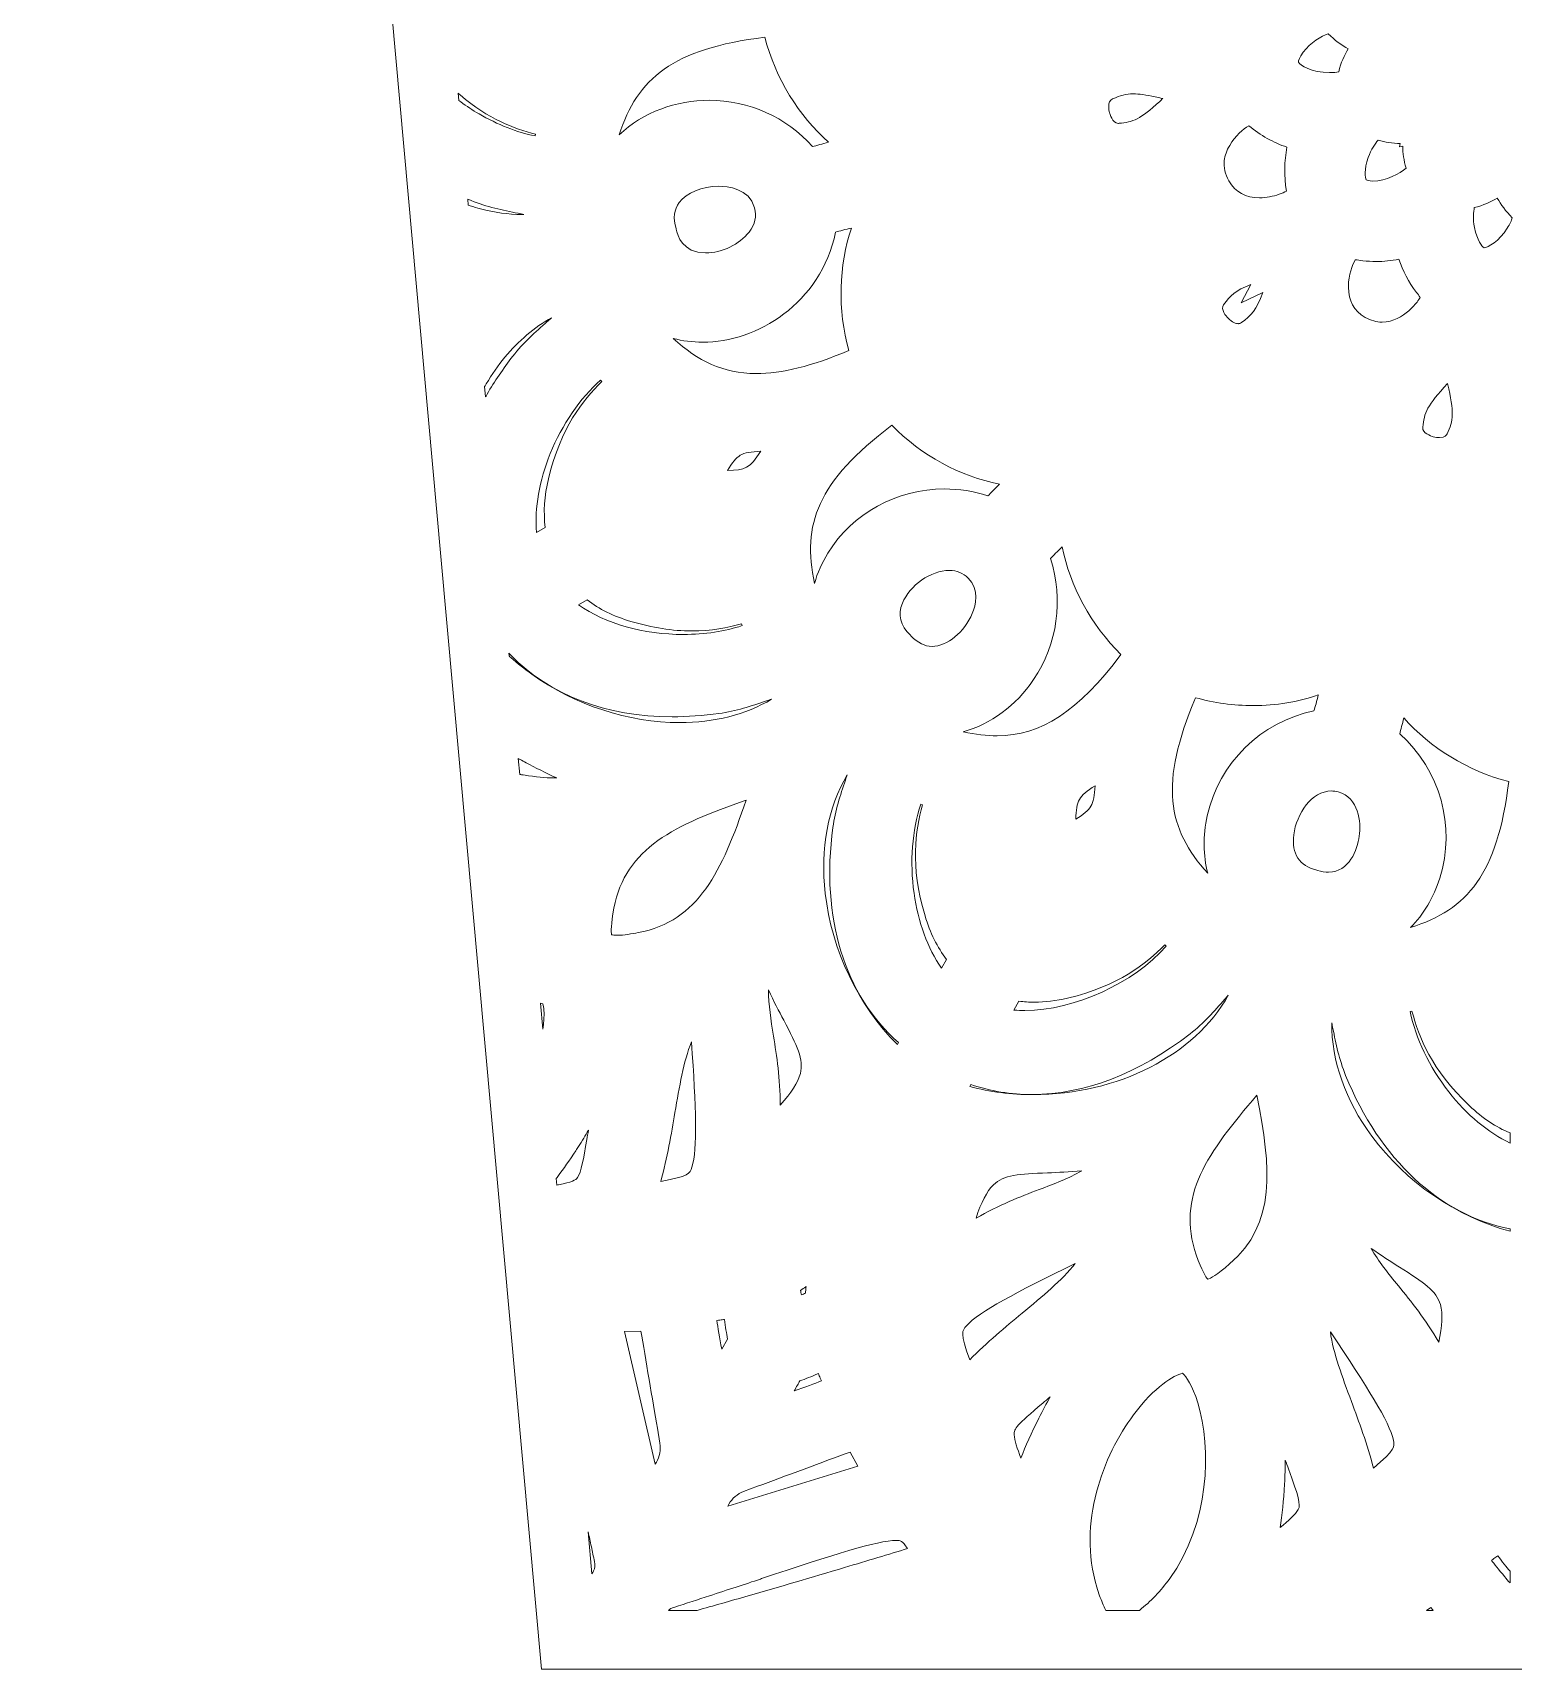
# Model space of a CAD drawing. Extents: x 80 to 1066, y -1043 to 43.
# Drawn here: x 256 to 415.5, y -1043.4 to -867.3 of the extents above; entities that cross this region are included whole.
import ezdxf

# ---------------------------------------------------------------- set-up
doc = ezdxf.new("R2010")
doc.units = 0
doc.header["$MEASUREMENT"] = 0
doc.layers.add('Layer 1', color=7, linetype='Continuous', lineweight=0)

msp = doc.modelspace()

# ---------------------------------------------------------------- linework, layer by layer
at = {"layer": 'Layer 1'}
for points, knots in [([(548.77, -656.51), (548.77, -656.51), (548.54, -655.1), (548.54, -655.1), (548.54, -655.1), (547.69, -650.12), (547.69, -650.12), (547.69, -650.12), (547.56, -649.4), (547.56, -649.4), (547.56, -649.4), (546.15, -641.16), (546.15, -641.16), (546.15, -641.16), (546.1, -640.87), (546.1, -640.87), (546.1, -640.87), (545.5, -637.37), (545.5, -637.37), (545.5, -637.37), (545.23, -635.8), (545.23, -635.8), (545.23, -635.8), (545.23, -635.79), (545.23, -635.79), (545.23, -635.79), (544.96, -634.22), (544.96, -634.22), (544.96, -634.22), (542.2, -618.14), (542.2, -618.14), (542.2, -618.14), (453.1, -618.14), (453.1, -618.14), (453.1, -618.14), (452.78, -617.95), (452.78, -617.95), (444.36, -613.13), (442.39, -606.67), (441.93, -604.06), (441.89, -603.67), (441.84, -603.28), (441.79, -602.83), (441.65, -601.83), (441.51, -600.68), (441.62, -599.76), (442.11, -596.25), (443.18, -592.81), (444.9, -589.22), (445.65, -587.62), (446.42, -586.02), (447.19, -584.43), (447.19, -584.43), (447.24, -584.33), (447.24, -584.33), (448.04, -582.66), (448.84, -581.01), (449.63, -579.34), (456.66, -564.39), (457.04, -550.01), (450.76, -536.56), (446.96, -528.46), (440.82, -522.58), (432.51, -519.08), (432.51, -519.08), (427.37, -516.91), (427.37, -516.91), (427.37, -516.91), (427.44, -522.49), (427.44, -522.49), (427.47, -524.84), (428.82, -526.07), (429.39, -526.6), (429.39, -526.6), (429.46, -526.66), (429.46, -526.66), (438.87, -537.5), (441.43, -549.68), (437.3, -563.88), (436.2, -567.68), (434.45, -571.42), (432.76, -575.05), (431.76, -577.18), (430.74, -579.38), (429.82, -581.63), (427.13, -588.19), (424.44, -596.95), (427.48, -606.64), (428.92, -611.25), (431.14, -615.09), (434.12, -618.14), (434.12, -618.14), (405.94, -618.14), (405.94, -618.14), (405.94, -618.14), (402.41, -615.92), (402.41, -615.92), (402.02, -615.49), (401.46, -614.96), (400.67, -614.55), (394.28, -608.33), (392.91, -601.37), (396.35, -592.66), (397.04, -590.92), (397.69, -589.41), (398.34, -588.07), (398.97, -586.71), (399.63, -585.37), (400.31, -584.01), (402.39, -579.79), (404.54, -575.43), (405.9, -570.66), (410.45, -554.54), (407.94, -540.38), (398.44, -528.58), (394.89, -524.17), (390.52, -521.08), (384.65, -518.84), (384.65, -518.84), (383.32, -518.33), (383.32, -518.33), (383.32, -518.33), (379.67, -523.6), (379.67, -523.6), (379.67, -523.6), (380.61, -524.67), (380.61, -524.67), (383.4, -527.83), (385.6, -530.55), (387.29, -533.56), (393.46, -544.44), (393.69, -556.33), (388.02, -569.89), (387.22, -571.78), (386.33, -573.71), (385.46, -575.59), (383.26, -580.37), (380.97, -585.32), (379.77, -590.81), (377.5, -601.22), (380.27, -611.2), (387.08, -618.14), (387.08, -618.14), (290.98, -618.14), (290.98, -618.14), (290.98, -618.14), (287.95, -634.21), (287.95, -634.21), (287.95, -634.21), (287.66, -635.78), (287.66, -635.78), (287.66, -635.78), (287.65, -635.8), (287.65, -635.8), (287.65, -635.8), (287.36, -637.37), (287.36, -637.37), (287.36, -637.37), (286.6, -641.41), (286.6, -641.41), (286.6, -641.41), (286.44, -642.25), (286.44, -642.25), (286.44, -642.25), (286.3, -642.98), (286.3, -642.98), (286.3, -642.98), (286.27, -643.12), (286.27, -643.12), (286.27, -643.12), (285.13, -649.2), (285.13, -649.2), (285.13, -649.2), (284.84, -650.77), (284.84, -650.77), (284.84, -650.77), (284.16, -654.36), (284.16, -654.36), (284.16, -654.36), (283.86, -655.93), (283.86, -655.93), (283.86, -655.93), (283.86, -655.94), (283.86, -655.94), (283.86, -655.94), (283.75, -656.51), (283.75, -656.51), (283.75, -656.51), (256, -656.51), (256, -656.51), (256, -656.51), (256, -716.07), (256, -716.07), (256, -716.07), (281.21, -716.07), (281.21, -716.07), (281.21, -716.07), (293.79, -855.22), (293.79, -855.22), (293.79, -855.22), (299.97, -923.65), (299.97, -923.65), (299.97, -923.65), (310.8, -1043.44), (310.8, -1043.44), (310.8, -1043.44), (520.54, -1043.44), (520.54, -1043.44), (520.54, -1043.44), (531.59, -923.65), (531.59, -923.65), (531.59, -923.65), (531.6, -923.65), (531.6, -923.65), (531.6, -923.65), (540.78, -824.4), (540.78, -824.4), (540.78, -824.4), (542.88, -801.6), (542.88, -801.6), (542.88, -801.6), (550.77, -716.07), (550.77, -716.07), (550.77, -716.07), (577.08, -716.07), (577.08, -716.07), (577.08, -716.07), (577.08, -656.51), (577.08, -656.51), (577.08, -656.51), (548.77, -656.51), (548.77, -656.51)], [0, 0, 0, 0, 1, 1, 1, 2, 2, 2, 3, 3, 3, 4, 4, 4, 5, 5, 5, 6, 6, 6, 7, 7, 7, 8, 8, 8, 9, 9, 9, 10, 10, 10, 11, 11, 11, 12, 12, 12, 13, 13, 13, 14, 14, 14, 15, 15, 15, 16, 16, 16, 17, 17, 17, 18, 18, 18, 19, 19, 19, 20, 20, 20, 21, 21, 21, 22, 22, 22, 23, 23, 23, 24, 24, 24, 25, 25, 25, 26, 26, 26, 27, 27, 27, 28, 28, 28, 29, 29, 29, 30, 30, 30, 31, 31, 31, 32, 32, 32, 33, 33, 33, 34, 34, 34, 35, 35, 35, 36, 36, 36, 37, 37, 37, 38, 38, 38, 39, 39, 39, 40, 40, 40, 41, 41, 41, 42, 42, 42, 43, 43, 43, 44, 44, 44, 45, 45, 45, 46, 46, 46, 47, 47, 47, 48, 48, 48, 49, 49, 49, 50, 50, 50, 51, 51, 51, 52, 52, 52, 53, 53, 53, 54, 54, 54, 55, 55, 55, 56, 56, 56, 57, 57, 57, 58, 58, 58, 59, 59, 59, 60, 60, 60, 61, 61, 61, 62, 62, 62, 63, 63, 63, 64, 64, 64, 65, 65, 65, 66, 66, 66, 67, 67, 67, 68, 68, 68, 69, 69, 69, 70, 70, 70, 71, 71, 71, 72, 72, 72, 73, 73, 73, 74, 74, 74, 75, 75, 75, 76, 76, 76, 77, 77, 77, 77]), ([(328.87, -874.53), (325.34, -874.53), (321.73, -875.79), (319.16, -878.26), (321.14, -872.16), (324.9, -868.97), (334.86, -867.75), (336, -872.15), (338.51, -876.25), (341.72, -879.03), (341.04, -879.24), (340.45, -879.4), (340.01, -879.51), (337.15, -876.33), (333.14, -874.53), (328.87, -874.53)], [0, 0, 0, 0, 1, 1, 1, 2, 2, 2, 3, 3, 3, 4, 4, 4, 5, 5, 5, 5]), ([(392.35, -870.44), (392.35, -870.44), (392.34, -870.4), (392.34, -870.4), (392.33, -870.29), (392.44, -869.9), (392.85, -869.35), (393.62, -868.33), (394.79, -867.61), (395.55, -867.36), (396.24, -868.07), (396.98, -868.6), (397.69, -868.99), (397.27, -869.68), (396.9, -870.5), (396.67, -871.46), (396.42, -871.51), (396.1, -871.55), (395.69, -871.55), (393.72, -871.55), (392.48, -870.74), (392.35, -870.44)], [0, 0, 0, 0, 1, 1, 1, 2, 2, 2, 3, 3, 3, 4, 4, 4, 5, 5, 5, 6, 6, 6, 7, 7, 7, 7]), ([(301.9, -874.55), (301.9, -874.55), (301.83, -873.78), (301.83, -873.78), (301.9, -873.85), (301.97, -873.91), (302.04, -873.96), (305.12, -876.58), (307.82, -877.55), (310.15, -878.18), (310.15, -878.18), (310.11, -878.37), (310.11, -878.37), (308.16, -877.97), (306.06, -877.15), (304.07, -875.99), (303.39, -875.59), (302.73, -875.16), (302.11, -874.7), (302.04, -874.65), (301.97, -874.6), (301.9, -874.55)], [0, 0, 0, 0, 1, 1, 1, 2, 2, 2, 3, 3, 3, 4, 4, 4, 5, 5, 5, 6, 6, 6, 7, 7, 7, 7]), ([(372.3, -874.39), (373.16, -873.99), (373.78, -873.84), (374.52, -873.84), (375.16, -873.84), (375.93, -873.95), (376.9, -874.15), (377.15, -874.21), (377.43, -874.27), (377.72, -874.34), (377.61, -874.45), (377.5, -874.56), (377.39, -874.65), (375.3, -876.6), (374.49, -876.88), (373.01, -877.01), (372.98, -877.02), (372.95, -877.02), (372.92, -877.02), (372.3, -877.02), (372, -875.92), (371.99, -875.88), (371.92, -875.6), (371.71, -874.66), (372.3, -874.39)], [0, 0, 0, 0, 1, 1, 1, 2, 2, 2, 3, 3, 3, 4, 4, 4, 5, 5, 5, 6, 6, 6, 7, 7, 7, 8, 8, 8, 8]), ([(391.04, -884.3), (390.61, -884.53), (389.98, -884.79), (389.23, -884.92), (388.88, -884.98), (388.52, -885.03), (388.13, -885.03), (386.65, -885.03), (385.59, -884.44), (384.83, -883.21), (384.43, -882.46), (384.27, -881.75), (384.35, -881.02), (384.4, -880.48), (384.6, -879.94), (384.93, -879.39), (385.54, -878.35), (386.39, -877.65), (386.99, -877.27), (388.27, -878.32), (389.64, -879.09), (391.1, -879.58), (390.8, -881.09), (390.78, -882.67), (391.04, -884.3)], [0, 0, 0, 0, 1, 1, 1, 2, 2, 2, 3, 3, 3, 4, 4, 4, 5, 5, 5, 6, 6, 6, 7, 7, 7, 8, 8, 8, 8]), ([(403.57, -879.47), (403.58, -880.2), (403.68, -881), (403.92, -881.84), (403.26, -882.41), (401.79, -883.22), (400.35, -883.22), (399.92, -883.22), (399.7, -883.13), (399.67, -883.11), (399.67, -883.11), (399.64, -883.08), (399.64, -883.08), (399.53, -882.89), (399.38, -882.03), (399.86, -880.69), (400.17, -879.81), (400.6, -879.19), (400.92, -878.83), (401.67, -879.05), (402.46, -879.16), (403.3, -879.18), (403.3, -879.18), (403.22, -879.55), (403.22, -879.55), (403.22, -879.55), (403.57, -879.47), (403.57, -879.47)], [0, 0, 0, 0, 1, 1, 1, 2, 2, 2, 3, 3, 3, 4, 4, 4, 5, 5, 5, 6, 6, 6, 7, 7, 7, 8, 8, 8, 9, 9, 9, 9]), ([(333.16, -888.71), (332.15, -890.04), (330.23, -890.96), (328.48, -890.96), (325.95, -890.96), (325.47, -889.06), (325.31, -888.41), (325.31, -888.41), (325.29, -888.34), (325.29, -888.34), (324.96, -887.2), (325.08, -886.28), (325.63, -885.55), (326.42, -884.49), (328.13, -883.79), (329.87, -883.79), (330.85, -883.79), (333.19, -884.01), (333.75, -886.11), (333.99, -887.02), (333.8, -887.9), (333.16, -888.71)], [0, 0, 0, 0, 1, 1, 1, 2, 2, 2, 3, 3, 3, 4, 4, 4, 5, 5, 5, 6, 6, 6, 7, 7, 7, 7]), ([(303.12, -885.89), (303.06, -885.87), (302.98, -885.84), (302.92, -885.82), (302.92, -885.82), (302.86, -885.17), (302.86, -885.17), (302.92, -885.2), (303, -885.23), (303.06, -885.26), (303.11, -885.28), (303.17, -885.3), (303.22, -885.33), (304.93, -886.02), (306.63, -886.36), (308.29, -886.7), (308.5, -886.74), (308.69, -886.78), (308.9, -886.82), (308.9, -886.82), (308.69, -886.82), (308.69, -886.82), (307.23, -886.82), (305.73, -886.62), (304.24, -886.22), (303.87, -886.13), (303.49, -886.01), (303.12, -885.89)], [0, 0, 0, 0, 1, 1, 1, 2, 2, 2, 3, 3, 3, 4, 4, 4, 5, 5, 5, 6, 6, 6, 7, 7, 7, 8, 8, 8, 9, 9, 9, 9]), ([(414.83, -888.29), (413.94, -889.69), (412.75, -890.4), (412.34, -890.4), (412.34, -890.4), (412.3, -890.39), (412.3, -890.39), (412.12, -890.29), (411.55, -889.62), (411.29, -888.22), (411.12, -887.3), (411.18, -886.55), (411.28, -886.08), (412.23, -885.84), (413.06, -885.47), (413.75, -885.05), (414.14, -885.76), (414.67, -886.49), (415.37, -887.17), (415.29, -887.46), (415.12, -887.85), (414.83, -888.29)], [0, 0, 0, 0, 1, 1, 1, 2, 2, 2, 3, 3, 3, 4, 4, 4, 5, 5, 5, 6, 6, 6, 7, 7, 7, 7]), ([(333.91, -903.95), (330.34, -903.95), (327.62, -902.57), (324.98, -900.17), (325.99, -900.44), (327.06, -900.57), (328.15, -900.57), (334.03, -900.57), (340.86, -896.43), (342.48, -888.72), (342.93, -888.6), (343.53, -888.44), (344.2, -888.28), (342.81, -892.29), (342.68, -897.09), (343.9, -901.47), (339.95, -903.14), (336.67, -903.95), (333.91, -903.95)], [0, 0, 0, 0, 1, 1, 1, 2, 2, 2, 3, 3, 3, 4, 4, 4, 5, 5, 5, 6, 6, 6, 6]), ([(397.72, -894.52), (397.74, -893.33), (398.12, -892.31), (398.45, -891.69), (398.72, -891.74), (398.99, -891.77), (399.26, -891.8), (399.26, -891.8), (399.26, -891.8), (399.26, -891.8), (399.75, -891.86), (400.23, -891.89), (400.7, -891.89), (401.54, -891.89), (402.35, -891.8), (403.16, -891.64), (403.58, -892.9), (404.21, -894.08), (405.04, -895.21), (405.18, -895.39), (405.32, -895.57), (405.46, -895.75), (405.27, -896.05), (405, -896.43), (404.61, -896.82), (404.5, -896.93), (404.36, -897.06), (404.21, -897.19), (403.55, -897.76), (402.54, -898.41), (401.34, -898.41), (400.75, -898.41), (400.15, -898.24), (399.53, -897.92), (398.31, -897.16), (397.72, -896.12), (397.72, -894.66), (397.72, -894.66), (397.72, -894.52), (397.72, -894.52)], [0, 0, 0, 0, 1, 1, 1, 2, 2, 2, 3, 3, 3, 4, 4, 4, 5, 5, 5, 6, 6, 6, 7, 7, 7, 8, 8, 8, 9, 9, 9, 10, 10, 10, 11, 11, 11, 12, 12, 12, 13, 13, 13, 13]), ([(384.28, -896.54), (384.98, -895.55), (385.55, -894.99), (387.19, -894.37), (387.19, -894.37), (386.16, -896.34), (386.16, -896.34), (386.16, -896.34), (388.49, -895.22), (388.49, -895.22), (387.81, -897.11), (387.24, -897.72), (386.2, -898.46), (386.05, -898.57), (385.94, -898.58), (385.86, -898.58), (385.62, -898.58), (385.19, -898.43), (384.75, -897.98), (384.55, -897.78), (383.91, -897.07), (384.28, -896.54)], [0, 0, 0, 0, 1, 1, 1, 2, 2, 2, 3, 3, 3, 4, 4, 4, 5, 5, 5, 6, 6, 6, 7, 7, 7, 7]), ([(304.78, -906.45), (304.78, -906.45), (304.68, -905.36), (304.68, -905.36), (304.74, -905.26), (304.79, -905.17), (304.85, -905.07), (305.45, -904.04), (306.12, -903.09), (306.85, -902.2), (308.34, -900.41), (310.04, -898.97), (311.89, -897.94), (311.75, -898.07), (311.42, -898.35), (311.42, -898.35), (310.15, -899.47), (308.84, -900.62), (307.71, -902.08), (306.66, -903.43), (305.74, -904.79), (304.95, -906.16), (304.9, -906.26), (304.84, -906.36), (304.78, -906.45)], [0, 0, 0, 0, 1, 1, 1, 2, 2, 2, 3, 3, 3, 4, 4, 4, 5, 5, 5, 6, 6, 6, 7, 7, 7, 8, 8, 8, 8]), ([(311.21, -920.51), (311.21, -920.51), (310.27, -921.05), (310.27, -921.05), (310.06, -918.43), (310.56, -915.5), (311.75, -912.57), (313.01, -909.45), (314.98, -906.58), (317.16, -904.66), (317.16, -904.66), (317.29, -904.8), (317.29, -904.8), (315.21, -906.89), (312.9, -909.7), (311.56, -915.27), (311.1, -917.16), (310.99, -918.89), (311.21, -920.51)], [0, 0, 0, 0, 1, 1, 1, 2, 2, 2, 3, 3, 3, 4, 4, 4, 5, 5, 5, 6, 6, 6, 6]), ([(408.36, -910.43), (408.28, -910.59), (408.17, -910.84), (407.52, -910.84), (407.3, -910.84), (407.09, -910.81), (406.86, -910.75), (406.58, -910.67), (405.67, -910.38), (405.73, -909.73), (405.87, -908.2), (406.19, -907.36), (408.4, -905.03), (409.15, -908.16), (409.01, -909.02), (408.36, -910.43)], [0, 0, 0, 0, 1, 1, 1, 2, 2, 2, 3, 3, 3, 4, 4, 4, 5, 5, 5, 5]), ([(341.65, -923.27), (341.01, -924.32), (340.52, -925.42), (340.21, -926.54), (338.84, -920.23), (340.49, -915.57), (348.54, -909.52), (351.7, -912.75), (355.93, -915.04), (360.12, -915.84), (359.64, -916.35), (359.2, -916.79), (358.88, -917.12), (357.35, -916.62), (355.78, -916.37), (354.2, -916.37), (349.08, -916.37), (344.27, -919.01), (341.65, -923.27)], [0, 0, 0, 0, 1, 1, 1, 2, 2, 2, 3, 3, 3, 4, 4, 4, 5, 5, 5, 6, 6, 6, 6]), ([(330.82, -914.38), (331.33, -913.55), (331.76, -913.02), (332.21, -912.75), (332.68, -912.47), (333.37, -912.36), (334.41, -912.32), (333.25, -914.13), (332.73, -914.35), (330.82, -914.38)], [0, 0, 0, 0, 1, 1, 1, 2, 2, 2, 3, 3, 3, 3]), ([(363.8, -936.9), (366.39, -933.07), (367.05, -928.26), (365.62, -923.87), (365.94, -923.53), (366.38, -923.1), (366.89, -922.62), (367.7, -926.8), (369.98, -931.01), (373.22, -934.2), (368.61, -940.32), (364.57, -942.95), (359.88, -942.95), (358.75, -942.95), (357.55, -942.81), (356.21, -942.53), (359.19, -941.69), (361.91, -939.71), (363.8, -936.9)], [0, 0, 0, 0, 1, 1, 1, 2, 2, 2, 3, 3, 3, 4, 4, 4, 5, 5, 5, 6, 6, 6, 6]), ([(352.87, -933.32), (352.08, -933.32), (351.35, -932.95), (350.6, -932.19), (350.6, -932.19), (350.54, -932.13), (350.54, -932.13), (349.43, -931.05), (349.16, -929.96), (349.67, -928.68), (350.46, -926.74), (352.73, -925.15), (354.73, -925.15), (355.55, -925.15), (356.21, -925.42), (356.76, -925.97), (358, -927.22), (357.57, -928.9), (357.2, -929.78), (356.36, -931.8), (354.5, -933.32), (352.87, -933.32)], [0, 0, 0, 0, 1, 1, 1, 2, 2, 2, 3, 3, 3, 4, 4, 4, 5, 5, 5, 6, 6, 6, 7, 7, 7, 7]), ([(315.71, -928.31), (317, -929.32), (318.56, -930.08), (320.42, -930.63), (322.76, -931.32), (324.91, -931.66), (326.98, -931.66), (329.09, -931.66), (330.86, -931.29), (332.35, -930.9), (332.35, -930.9), (332.42, -931.09), (332.42, -931.09), (330.57, -931.7), (328.39, -932.04), (326.12, -932.04), (321.79, -932.04), (317.7, -930.87), (314.78, -928.85), (314.78, -928.85), (315.71, -928.31), (315.71, -928.31)], [0, 0, 0, 0, 1, 1, 1, 2, 2, 2, 3, 3, 3, 4, 4, 4, 5, 5, 5, 6, 6, 6, 7, 7, 7, 7]), ([(307.31, -934.34), (307.31, -934.34), (307.28, -934.04), (307.28, -934.04), (307.34, -934.12), (307.42, -934.19), (307.49, -934.27), (311.67, -938.57), (317.76, -940.9), (324.88, -940.9), (326.5, -940.9), (328.2, -940.79), (329.92, -940.55), (331.75, -940.3), (333.4, -939.74), (335.02, -939.2), (335.21, -939.14), (335.4, -939.07), (335.59, -939.01), (332.8, -940.66), (329.4, -941.53), (325.68, -941.53), (320.19, -941.53), (314.39, -939.63), (309.75, -936.32), (308.96, -935.76), (308.22, -935.16), (307.51, -934.53), (307.44, -934.46), (307.37, -934.41), (307.31, -934.34)], [0, 0, 0, 0, 1, 1, 1, 2, 2, 2, 3, 3, 3, 4, 4, 4, 5, 5, 5, 6, 6, 6, 7, 7, 7, 8, 8, 8, 9, 9, 9, 10, 10, 10, 10]), ([(382.51, -951.57), (382.03, -953.71), (382.07, -955.82), (382.56, -957.75), (378.23, -952.97), (377.32, -948.11), (381.26, -938.85), (383.24, -939.4), (385.35, -939.69), (387.46, -939.69), (389.94, -939.69), (392.31, -939.3), (394.47, -938.54), (394.3, -939.22), (394.15, -939.82), (394.01, -940.26), (388.26, -941.48), (383.79, -945.83), (382.51, -951.57)], [0, 0, 0, 0, 1, 1, 1, 2, 2, 2, 3, 3, 3, 4, 4, 4, 5, 5, 5, 6, 6, 6, 6]), ([(403.24, -942.73), (403.35, -942.28), (403.51, -941.69), (403.7, -941.02), (406.49, -944.23), (410.58, -946.74), (414.99, -947.88), (413.77, -957.88), (410.55, -961.63), (404.41, -963.6), (405.81, -962.18), (406.89, -960.37), (407.55, -958.28), (409.31, -952.67), (407.61, -946.67), (403.24, -942.73)], [0, 0, 0, 0, 1, 1, 1, 2, 2, 2, 3, 3, 3, 4, 4, 4, 5, 5, 5, 5]), ([(308.66, -947.14), (308.59, -947.13), (308.53, -947.12), (308.46, -947.1), (308.46, -947.1), (308.3, -945.4), (308.3, -945.4), (308.37, -945.43), (308.44, -945.47), (308.5, -945.51), (308.72, -945.61), (308.93, -945.73), (309.15, -945.85), (310.14, -946.37), (311.23, -946.94), (312.44, -947.49), (311.54, -947.49), (310.59, -947.41), (309.39, -947.25), (309.15, -947.21), (308.9, -947.18), (308.66, -947.14)], [0, 0, 0, 0, 1, 1, 1, 2, 2, 2, 3, 3, 3, 4, 4, 4, 5, 5, 5, 6, 6, 6, 7, 7, 7, 7]), ([(341.37, -959.91), (340.82, -955.12), (341.66, -950.66), (343.73, -947.16), (343.66, -947.35), (343.6, -947.54), (343.53, -947.74), (342.99, -949.34), (342.44, -950.99), (342.19, -952.82), (340.87, -962.53), (343.44, -970.88), (349.27, -975.98), (349.27, -975.98), (349.13, -976.2), (349.13, -976.2), (344.93, -971.98), (342.06, -966.02), (341.37, -959.91)], [0, 0, 0, 0, 1, 1, 1, 2, 2, 2, 3, 3, 3, 4, 4, 4, 5, 5, 5, 6, 6, 6, 6]), ([(368.35, -951.93), (368.38, -950.95), (368.49, -950.27), (368.74, -949.81), (369.01, -949.33), (369.55, -948.89), (370.43, -948.32), (370.38, -949.37), (370.27, -950.05), (369.98, -950.53), (369.71, -950.98), (369.19, -951.41), (368.35, -951.93)], [0, 0, 0, 0, 1, 1, 1, 2, 2, 2, 3, 3, 3, 4, 4, 4, 4]), ([(394.38, -957.44), (394.38, -957.44), (394.31, -957.42), (394.31, -957.42), (392.41, -956.95), (391.58, -955.66), (391.83, -953.6), (392.11, -951.33), (393.8, -948.89), (395.87, -948.89), (396.11, -948.89), (396.37, -948.92), (396.61, -948.98), (398.83, -949.59), (399.09, -952.27), (398.89, -953.75), (398.7, -955.19), (397.79, -957.63), (395.59, -957.63), (395.23, -957.63), (394.82, -957.57), (394.38, -957.44)], [0, 0, 0, 0, 1, 1, 1, 2, 2, 2, 3, 3, 3, 4, 4, 4, 5, 5, 5, 6, 6, 6, 7, 7, 7, 7]), ([(318.35, -964.37), (318.3, -964.05), (318.27, -963.27), (318.6, -961.51), (319.84, -954.98), (325.22, -952.52), (332.85, -949.89), (330.21, -957.52), (327.76, -962.91), (321.22, -964.14), (320.54, -964.27), (319.68, -964.42), (318.94, -964.42), (318.67, -964.42), (318.48, -964.4), (318.35, -964.37)], [0, 0, 0, 0, 1, 1, 1, 2, 2, 2, 3, 3, 3, 4, 4, 4, 5, 5, 5, 5]), ([(353.89, -967.96), (352.4, -965.81), (351.37, -963.02), (350.93, -959.89), (350.46, -956.55), (350.73, -953.09), (351.65, -950.32), (351.65, -950.32), (351.84, -950.38), (351.84, -950.38), (351.09, -953.23), (350.48, -956.82), (352.11, -962.32), (352.66, -964.18), (353.43, -965.73), (354.44, -967.03), (354.44, -967.03), (353.89, -967.96), (353.89, -967.96)], [0, 0, 0, 0, 1, 1, 1, 2, 2, 2, 3, 3, 3, 4, 4, 4, 5, 5, 5, 6, 6, 6, 6]), ([(377.94, -965.46), (377.94, -965.46), (378.1, -965.59), (378.1, -965.59), (374.6, -969.55), (368.21, -972.52), (362.88, -972.52), (362.48, -972.52), (362.08, -972.5), (361.69, -972.47), (361.69, -972.47), (362.23, -971.52), (362.23, -971.52), (362.77, -971.6), (363.33, -971.63), (363.89, -971.63), (365.02, -971.63), (366.23, -971.49), (367.47, -971.19), (373.04, -969.84), (375.85, -967.53), (377.94, -965.46)], [0, 0, 0, 0, 1, 1, 1, 2, 2, 2, 3, 3, 3, 4, 4, 4, 5, 5, 5, 6, 6, 6, 7, 7, 7, 7]), ([(338.69, -979.29), (338.44, -980.26), (337.71, -981.4), (336.51, -982.71), (336.52, -979.83), (336.14, -977.45), (335.79, -975.27), (335.51, -973.52), (335.25, -971.95), (335.25, -970.3), (335.81, -971.52), (336.38, -972.6), (336.9, -973.58), (338.33, -976.31), (339.06, -977.8), (338.69, -979.29)], [0, 0, 0, 0, 1, 1, 1, 2, 2, 2, 3, 3, 3, 4, 4, 4, 5, 5, 5, 5]), ([(311.05, -973.63), (311.03, -973.9), (310.99, -974.21), (310.93, -974.53), (310.93, -974.53), (310.69, -971.74), (310.69, -971.74), (310.76, -971.76), (310.83, -971.77), (310.88, -971.79), (310.91, -971.79), (310.93, -971.8), (310.94, -971.81), (311.06, -972.17), (311.12, -972.79), (311.05, -973.63)], [0, 0, 0, 0, 1, 1, 1, 2, 2, 2, 3, 3, 3, 4, 4, 4, 5, 5, 5, 5]), ([(357.06, -980.49), (359.16, -981.21), (361.37, -981.57), (363.65, -981.57), (369.25, -981.57), (375.13, -979.31), (380.66, -975.03), (382.12, -973.9), (383.27, -972.59), (384.4, -971.31), (384.53, -971.17), (384.65, -971.02), (384.78, -970.87), (381.14, -977.34), (372.9, -981.58), (363.73, -981.58), (361.42, -981.58), (359.09, -981.28), (356.94, -980.7), (356.94, -980.7), (357.06, -980.49), (357.06, -980.49)], [0, 0, 0, 0, 1, 1, 1, 2, 2, 2, 3, 3, 3, 4, 4, 4, 5, 5, 5, 6, 6, 6, 7, 7, 7, 7]), ([(415.13, -996.29), (409.37, -994.74), (403.92, -991.01), (400.25, -986.06), (397.39, -982.2), (395.88, -977.92), (395.92, -973.85), (395.96, -974.05), (396, -974.25), (396.04, -974.45), (396.37, -976.1), (396.72, -977.81), (397.42, -979.52), (401.13, -988.59), (407.53, -994.53), (415.13, -996.04), (415.13, -996.04), (415.13, -996.29), (415.13, -996.29)], [0, 0, 0, 0, 1, 1, 1, 2, 2, 2, 3, 3, 3, 4, 4, 4, 5, 5, 5, 6, 6, 6, 6]), ([(415.13, -986.79), (412.75, -985.66), (410.46, -983.76), (408.52, -981.27), (406.44, -978.61), (404.95, -975.47), (404.36, -972.63), (404.36, -972.63), (404.56, -972.59), (404.56, -972.59), (405.33, -975.43), (406.6, -978.84), (410.76, -982.78), (412.17, -984.13), (413.61, -985.08), (415.13, -985.7), (415.13, -985.7), (415.13, -986.79), (415.13, -986.79)], [0, 0, 0, 0, 1, 1, 1, 2, 2, 2, 3, 3, 3, 4, 4, 4, 5, 5, 5, 6, 6, 6, 6]), ([(325.18, -983.52), (325.66, -980.69), (326.09, -978.09), (326.96, -975.89), (327.45, -983), (327.63, -987.45), (327.01, -989.39), (326.79, -990.08), (326.69, -990.38), (323.65, -990.93), (324.36, -988.36), (324.79, -985.82), (325.18, -983.52)], [0, 0, 0, 0, 1, 1, 1, 2, 2, 2, 3, 3, 3, 4, 4, 4, 4]), ([(384.92, -999.81), (383.56, -1000.99), (382.87, -1001.35), (382.56, -1001.46), (382.35, -1001.21), (381.93, -1000.54), (381.33, -998.84), (379.14, -992.57), (382.57, -987.75), (387.87, -981.65), (389.4, -989.58), (389.97, -995.47), (384.92, -999.81)], [0, 0, 0, 0, 1, 1, 1, 2, 2, 2, 3, 3, 3, 4, 4, 4, 4]), ([(314.69, -990.49), (314.48, -990.79), (314.09, -991.01), (312.64, -991.28), (312.59, -991.29), (312.52, -991.31), (312.45, -991.32), (312.45, -991.32), (312.39, -990.6), (312.39, -990.6), (312.45, -990.53), (312.51, -990.45), (312.56, -990.38), (313.18, -989.55), (313.82, -988.65), (314.49, -987.63), (314.6, -987.46), (314.7, -987.3), (314.79, -987.17), (315.18, -986.56), (315.54, -985.97), (315.86, -985.41), (315.8, -985.76), (315.74, -986.1), (315.68, -986.42), (315.32, -988.53), (315.08, -989.92), (314.69, -990.49)], [0, 0, 0, 0, 1, 1, 1, 2, 2, 2, 3, 3, 3, 4, 4, 4, 5, 5, 5, 6, 6, 6, 7, 7, 7, 8, 8, 8, 9, 9, 9, 9]), ([(364.41, -991.8), (362.35, -992.58), (360.1, -993.45), (357.61, -994.89), (358.15, -993.19), (358.77, -991.99), (359.48, -991.3), (360.58, -990.22), (362.24, -990.12), (365.32, -990), (366.43, -989.95), (367.66, -989.9), (368.99, -989.78), (367.57, -990.6), (366.08, -991.17), (364.41, -991.8)], [0, 0, 0, 0, 1, 1, 1, 2, 2, 2, 3, 3, 3, 4, 4, 4, 5, 5, 5, 5]), ([(407.44, -1008.24), (406.01, -1005.74), (404.49, -1003.87), (403.1, -1002.16), (401.98, -1000.78), (400.97, -999.55), (400.15, -998.13), (401.24, -998.9), (402.27, -999.56), (403.22, -1000.15), (405.82, -1001.79), (407.2, -1002.72), (407.62, -1004.19), (407.9, -1005.15), (407.83, -1006.51), (407.44, -1008.24)], [0, 0, 0, 0, 1, 1, 1, 2, 2, 2, 3, 3, 3, 4, 4, 4, 5, 5, 5, 5]), ([(362.57, -1005.11), (360.77, -1006.6), (358.79, -1008.23), (356.93, -1010.14), (355.88, -1007.23), (356.09, -1007), (356.57, -1006.47), (357.95, -1004.95), (361.89, -1002.89), (368.3, -999.75), (366.82, -1001.6), (364.79, -1003.28), (362.57, -1005.11)], [0, 0, 0, 0, 1, 1, 1, 2, 2, 2, 3, 3, 3, 4, 4, 4, 4]), ([(339.23, -1002.96), (339.1, -1003.02), (338.94, -1003.08), (338.79, -1003.14), (338.76, -1002.97), (338.74, -1002.81), (338.71, -1002.65), (338.87, -1002.54), (339.07, -1002.41), (339.3, -1002.25), (339.28, -1002.51), (339.25, -1002.76), (339.23, -1002.96)], [0, 0, 0, 0, 1, 1, 1, 2, 2, 2, 3, 3, 3, 4, 4, 4, 4]), ([(330.83, -1007.9), (330.83, -1007.9), (330.21, -1008.98), (330.21, -1008.98), (329.98, -1007.77), (329.78, -1006.65), (329.7, -1005.88), (329.91, -1005.86), (330.13, -1005.83), (330.27, -1005.81), (330.35, -1005.8), (330.44, -1005.79), (330.52, -1005.79), (330.63, -1006.59), (330.72, -1007.28), (330.83, -1007.9)], [0, 0, 0, 0, 1, 1, 1, 2, 2, 2, 3, 3, 3, 4, 4, 4, 5, 5, 5, 5]), ([(323.18, -1021.16), (323.18, -1021.16), (323.06, -1021.36), (323.06, -1021.36), (323.06, -1021.36), (319.75, -1007.09), (319.75, -1007.09), (319.75, -1007.09), (321.5, -1007.03), (321.5, -1007.03), (322, -1009.91), (322.78, -1014.54), (323.28, -1017.49), (323.28, -1017.49), (323.55, -1019.11), (323.55, -1019.11), (323.67, -1019.81), (323.54, -1020.54), (323.18, -1021.16)], [0, 0, 0, 0, 1, 1, 1, 2, 2, 2, 3, 3, 3, 4, 4, 4, 5, 5, 5, 6, 6, 6, 6]), ([(400.41, -1021.79), (399.75, -1019.2), (398.86, -1016.8), (398.04, -1014.61), (397.04, -1011.92), (396.11, -1009.45), (395.77, -1007.12), (399.74, -1013.03), (402.13, -1016.79), (402.56, -1018.78), (402.71, -1019.49), (402.78, -1019.79), (400.41, -1021.79)], [0, 0, 0, 0, 1, 1, 1, 2, 2, 2, 3, 3, 3, 4, 4, 4, 4]), ([(340.63, -1011.61), (340.66, -1011.69), (340.69, -1011.77), (340.72, -1011.85), (340.79, -1011.99), (340.87, -1012.18), (340.95, -1012.38), (340.25, -1012.69), (339.17, -1013.08), (338.01, -1013.48), (338.28, -1013.03), (338.48, -1012.68), (338.63, -1012.4), (339.22, -1012.19), (339.87, -1011.93), (340.63, -1011.61)], [0, 0, 0, 0, 1, 1, 1, 2, 2, 2, 3, 3, 3, 4, 4, 4, 5, 5, 5, 5]), ([(378.47, -1033.68), (377.99, -1034.34), (377.48, -1034.96), (376.93, -1035.54), (376.39, -1036.1), (375.82, -1036.62), (375.2, -1037.1), (375.2, -1037.1), (371.59, -1037.1), (371.59, -1037.1), (371.34, -1036.59), (371.11, -1036.06), (370.92, -1035.54), (370.81, -1035.23), (370.71, -1034.93), (370.62, -1034.62), (368.53, -1027.66), (371.29, -1020.46), (374.57, -1016.05), (376.85, -1012.99), (378.93, -1011.8), (379.85, -1011.58), (380.24, -1011.95), (380.91, -1012.87), (381.49, -1014.75), (383.03, -1019.7), (382.74, -1027.75), (378.47, -1033.68)], [0, 0, 0, 0, 1, 1, 1, 2, 2, 2, 3, 3, 3, 4, 4, 4, 5, 5, 5, 6, 6, 6, 7, 7, 7, 8, 8, 8, 9, 9, 9, 9]), ([(364.37, -1016.42), (363.57, -1018), (362.94, -1019.41), (362.44, -1020.71), (362.04, -1019.68), (361.76, -1018.81), (361.72, -1018.19), (361.68, -1017.54), (361.94, -1017.18), (364.81, -1014.78), (365.06, -1014.58), (365.32, -1014.36), (365.6, -1014.13), (365.19, -1014.83), (364.78, -1015.59), (364.37, -1016.42)], [0, 0, 0, 0, 1, 1, 1, 2, 2, 2, 3, 3, 3, 4, 4, 4, 5, 5, 5, 5]), ([(344.06, -1020.06), (344.06, -1020.06), (344.88, -1021.59), (344.88, -1021.59), (344.88, -1021.59), (330.86, -1025.87), (330.86, -1025.87), (330.86, -1025.87), (330.98, -1025.66), (330.98, -1025.66), (331.34, -1025.04), (331.9, -1024.56), (332.57, -1024.31), (332.57, -1024.31), (334.08, -1023.75), (334.08, -1023.75), (336.89, -1022.71), (341.3, -1021.06), (344.06, -1020.06)], [0, 0, 0, 0, 1, 1, 1, 2, 2, 2, 3, 3, 3, 4, 4, 4, 5, 5, 5, 6, 6, 6, 6]), ([(392.31, -1026.25), (392.01, -1026.77), (391.28, -1027.45), (390.35, -1028.19), (390.57, -1026.81), (390.74, -1025.28), (390.83, -1023.51), (390.89, -1022.59), (390.91, -1021.73), (390.91, -1020.92), (391.03, -1021.25), (391.15, -1021.57), (391.26, -1021.87), (392.34, -1024.8), (392.61, -1025.74), (392.31, -1026.25)], [0, 0, 0, 0, 1, 1, 1, 2, 2, 2, 3, 3, 3, 4, 4, 4, 5, 5, 5, 5]), ([(316.41, -1032.86), (316.38, -1032.92), (316.36, -1032.97), (316.33, -1033.02), (316.33, -1033.02), (316.24, -1033.18), (316.24, -1033.18), (316.24, -1033.18), (315.83, -1028.64), (315.83, -1028.64), (315.94, -1029.17), (316.05, -1029.7), (316.17, -1030.25), (316.28, -1030.77), (316.4, -1031.31), (316.51, -1031.86), (316.59, -1032.2), (316.55, -1032.55), (316.41, -1032.86)], [0, 0, 0, 0, 1, 1, 1, 2, 2, 2, 3, 3, 3, 4, 4, 4, 5, 5, 5, 6, 6, 6, 6]), ([(343.45, -1032.49), (339.85, -1033.57), (336.33, -1034.6), (333.08, -1035.54), (331.13, -1036.09), (329.27, -1036.62), (327.56, -1037.1), (327.56, -1037.1), (324.48, -1037.1), (324.48, -1037.1), (324.64, -1036.96), (324.84, -1036.85), (325.06, -1036.78), (326.4, -1036.35), (327.68, -1035.93), (328.88, -1035.54), (330.89, -1034.89), (332.7, -1034.29), (334.38, -1033.73), (334.38, -1033.73), (334.49, -1033.69), (334.49, -1033.69), (342.27, -1031.13), (346.97, -1029.57), (349.02, -1029.57), (349.47, -1029.57), (349.65, -1029.57), (350.22, -1030.45), (348.26, -1031.05), (345.93, -1031.75), (343.45, -1032.49)], [0, 0, 0, 0, 1, 1, 1, 2, 2, 2, 3, 3, 3, 4, 4, 4, 5, 5, 5, 6, 6, 6, 7, 7, 7, 8, 8, 8, 9, 9, 9, 10, 10, 10, 10]), ([(415.13, -1034.15), (414.92, -1033.92), (414.73, -1033.69), (414.55, -1033.48), (413.86, -1032.67), (413.42, -1032.1), (413.14, -1031.71), (413.31, -1031.59), (413.47, -1031.46), (413.59, -1031.37), (413.66, -1031.32), (413.72, -1031.27), (413.8, -1031.22), (414.29, -1031.87), (414.72, -1032.42), (415.13, -1032.9), (415.13, -1032.9), (415.13, -1034.15), (415.13, -1034.15)], [0, 0, 0, 0, 1, 1, 1, 2, 2, 2, 3, 3, 3, 4, 4, 4, 5, 5, 5, 6, 6, 6, 6]), ([(406.14, -1037.1), (406.14, -1037.1), (406.6, -1036.81), (406.6, -1036.81), (406.68, -1036.9), (406.76, -1037), (406.84, -1037.1), (406.84, -1037.1), (406.14, -1037.1), (406.14, -1037.1)], [0, 0, 0, 0, 1, 1, 1, 2, 2, 2, 3, 3, 3, 3])]:
    msp.add_open_spline(points, degree=3, knots=knots, dxfattribs=at)

doc.saveas('drawing.dxf')
